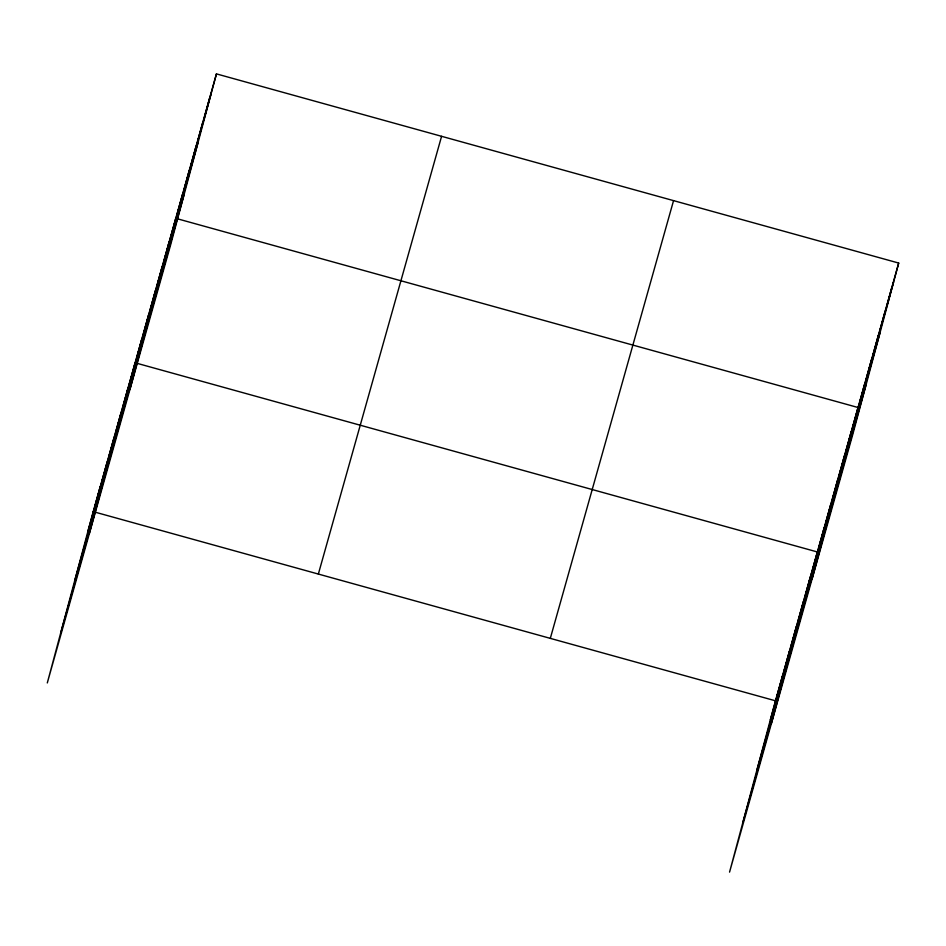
<?xml version="1.0" encoding="UTF-8"?>
<svg xmlns="http://www.w3.org/2000/svg" width="946" height="946" viewBox="0 0 946 946"><rect width="100%" height="100%" fill="white"/><g stroke="black" fill="none" stroke-linecap="round" stroke-linejoin="round"><path stroke-width="1.42" d="M216.445 73.883L93.205 511.632L47.3 682.941L170.54 245.203L216.445 73.883L898.7 263.059L852.795 434.368L729.555 872.117L775.46 700.797L898.7 263.059M95.049 506.004L100.181 486.823M102.026 481.195L107.17 462.015M109.015 456.386L114.159 437.218M116.003 431.589L121.135 412.409M122.98 406.78L128.124 387.6M89.196 534.112L135.101 362.791M136.744 357.895L141.876 338.715M143.52 333.82L148.664 314.64M150.296 309.744L155.44 290.564M157.083 285.668L162.215 266.488M163.859 261.593L168.991 242.413M129.874 389.657L175.767 218.337M177.41 213.441L182.554 194.261M184.186 189.366L189.33 170.185M190.974 165.29L196.106 146.11M197.749 141.214L202.882 122.034M204.525 117.138L209.657 97.958M777.305 695.168L782.448 676M784.293 670.371L789.425 651.191M791.27 645.562L796.414 626.382M798.258 620.753L803.391 601.585M805.235 595.956L810.379 576.776M771.463 723.276L817.368 551.967L136.508 363.181M819 547.072L824.143 527.892M825.775 522.996L830.919 503.816M832.563 498.92L837.695 479.74M839.339 474.845L844.471 455.665M846.114 450.769L851.258 431.589M812.129 578.822L858.034 407.513L177.174 218.727M859.666 402.618L864.81 383.437M866.453 378.542L871.585 359.362M873.229 354.466L878.361 335.286M880.005 330.39L885.149 311.21M886.78 306.315L891.924 287.135M88.061 530.801L211.301 93.063M74.616 581.01L197.856 143.272M60.757 632.732L183.985 194.994M318.353 574.056L441.581 136.319M550.312 638.373L673.552 200.635M770.328 719.977L893.556 282.239M756.871 770.186L880.111 332.448M743.012 821.908L866.252 384.171M93.205 511.632L775.46 700.797"/></g></svg>
